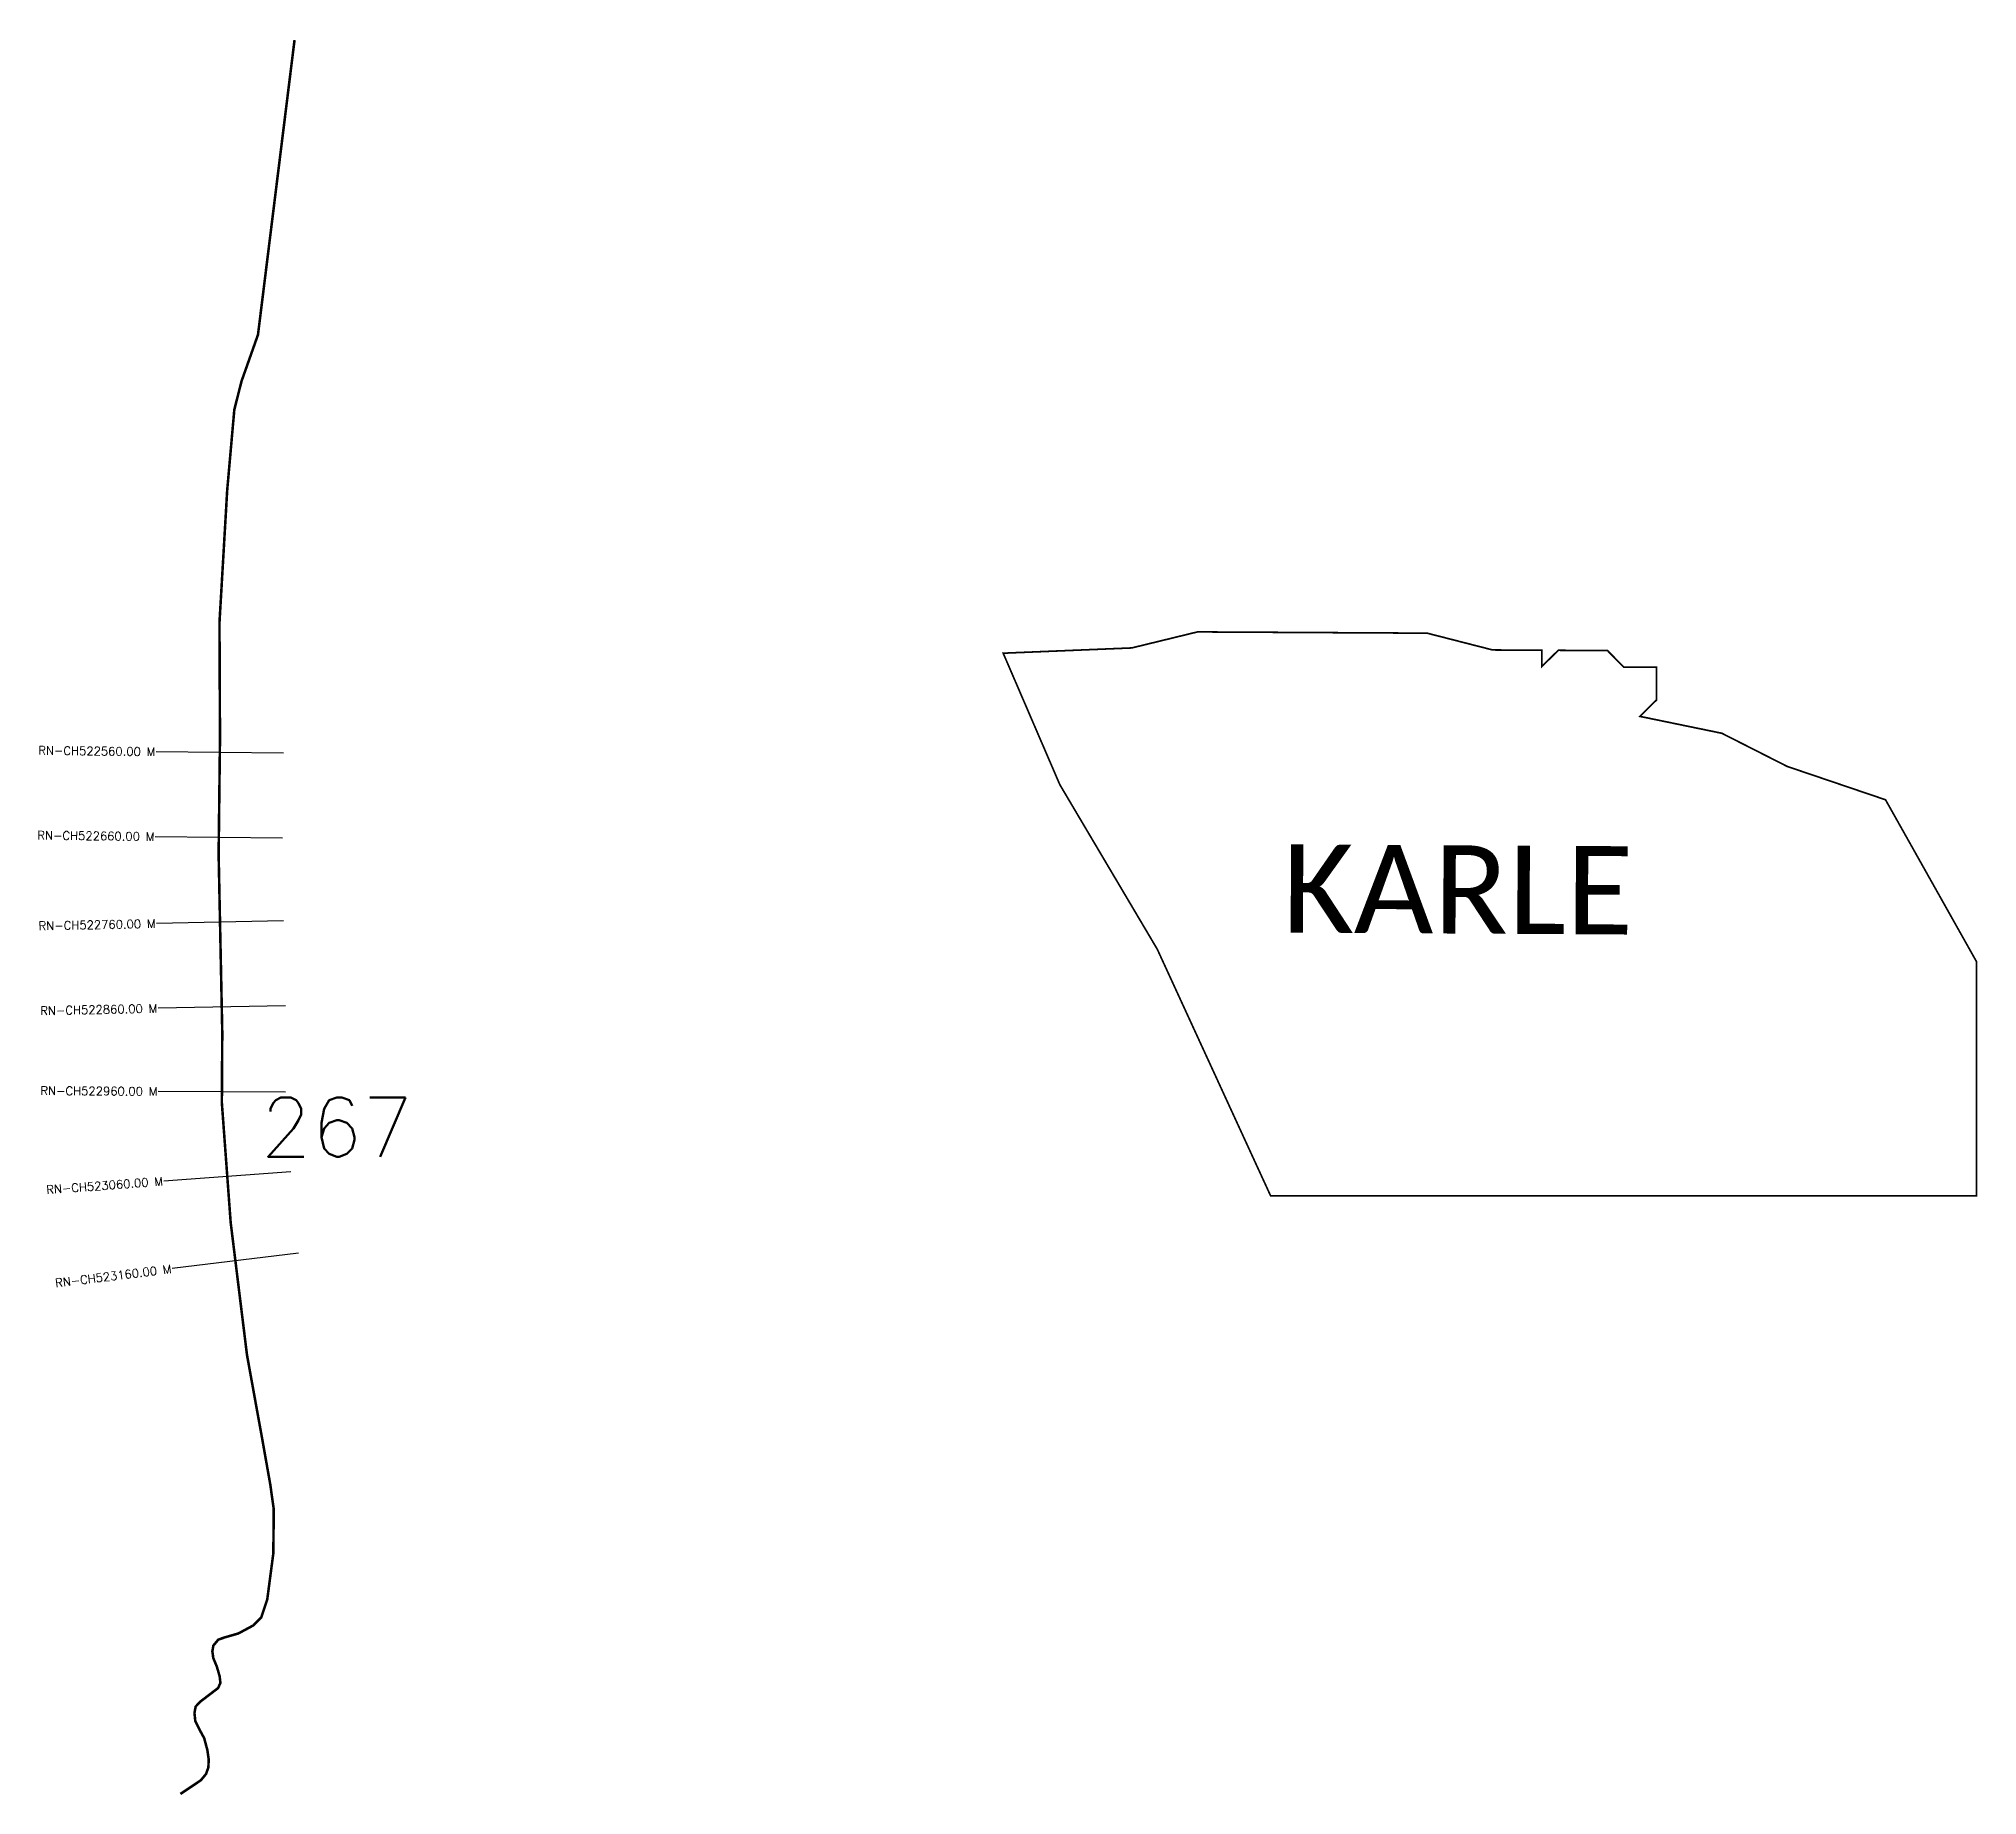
# Model space of a CAD drawing. Header units: metres. Extents: x 318159 to 320444, y 1876443 to 1878514.
import ezdxf
from ezdxf.enums import TextEntityAlignment as Align

# ---------------------------------------------------------------- set-up
doc = ezdxf.new("R2010")
doc.units = ezdxf.units.M
for name, color, linetype in [('CS', 134, 'Continuous'), ('CSMark', 6, 'Continuous'), ('NATURALLY PROTECTED', 3, 'Continuous'), ('VILLAGE NAME', 250, 'Continuous')]:
    doc.layers.add(name, color=color, linetype=linetype)
doc.styles.get("Standard").update_dxf_attribs({"font": 'simplex.shx'})

msp = doc.modelspace()

# ---------------------------------------------------------------- linework, layer by layer
at = {"color": 6, "const_width": 2, "flags": 128}
msp.add_lwpolyline([(319295.7, 1877789.3), (319447.3, 1877795.5), (319524.8, 1877814.4), (319795.6, 1877812.9), (319872.9, 1877793.1), (319930.9, 1877792.8), (319930.8, 1877773.5), (319950.2, 1877792.7), (320008.2, 1877792.4), (320027.4, 1877773), (320066.1, 1877772.7), (320065.9, 1877734), (320046.5, 1877714.8), (320143.1, 1877694.9), (320220.2, 1877655.8), (320336.1, 1877616.5), (320443.2, 1877426), (320443.2, 1877149.5), (319611.1, 1877149.5), (319477.4, 1877440.3), (319362.5, 1877634.3), (319295.7, 1877789.3)], dxfattribs=at)
at = {"layer": 'CS'}
for p, q in [((318447, 1877671.3), (318297, 1877673)), ((318447, 1877671.3), (318297, 1877673)), ((318445.8, 1877571.3), (318295.9, 1877573)), ((318445.8, 1877571.3), (318295.9, 1877573)), ((318447.2, 1877473.7), (318297.3, 1877470.6)), ((318447.2, 1877473.7), (318297.3, 1877470.6)), ((318449.3, 1877373.7), (318299.3, 1877370.7)), ((318449.3, 1877373.7), (318299.3, 1877370.7)), ((318449.5, 1877271.7), (318299.5, 1877272.7)), ((318449.5, 1877271.7), (318299.5, 1877272.7)), ((318455.6, 1877177.9), (318306, 1877166.9)), ((318455.6, 1877177.9), (318306, 1877166.9)), ((318464.8, 1877082.1), (318315.9, 1877063.8)), ((318464.8, 1877082.1), (318315.9, 1877063.8))]:
    msp.add_line(p, q, dxfattribs=at)
at = {"layer": 'NATURALLY PROTECTED', "const_width": 3, "flags": 128}
msp.add_lwpolyline([(318460.1, 1878512.1), (318417, 1878164.7), (318397.6, 1878109.9), (318389.1, 1878076.4), (318380.7, 1877981.4), (318371.6, 1877825.4), (318372.2, 1877688.8), (318370.6, 1877552.3), (318374.9, 1877341.8), (318374.4, 1877259.2), (318384.8, 1877118.2), (318404, 1876962.3), (318417.5, 1876887.7), (318421.6, 1876865.2), (318431.5, 1876809.3), (318435.6, 1876780.2), (318435.1, 1876728.2), (318427.9, 1876673.6), (318420.8, 1876652.6), (318411.7, 1876643.3), (318393.9, 1876633.7), (318378.2, 1876629.2), (318370.3, 1876626.5), (318364.4, 1876619.5), (318363.2, 1876612.6), (318364.3, 1876604.7), (318368.5, 1876594.6), (318371.8, 1876583.2), (318372.7, 1876575.2), (318369.8, 1876569.2), (318362.7, 1876563.8), (318348.7, 1876553.1), (318343.5, 1876547.5), (318342.1, 1876539.9), (318343.1, 1876530.4), (318348.1, 1876520.3), (318353.6, 1876510.2), (318357.4, 1876495.9), (318358.9, 1876485), (318358.5, 1876475.7), (318355.7, 1876468), (318349.6, 1876460.6), (318325.5, 1876444.5)], dxfattribs=at)

# ---------------------------------------------------------------- texts
at = {"insert": (318419.9, 1877265.6), "char_height": 70, "attachment_point": 1}
msp.add_mtext_dynamic_manual_height_columns('267', width=95.172, gutter_width=1, heights=[0], dxfattribs=at)
at = {"layer": 'CSMark'}
for s, rotation, p in [('RN-CH522560.00 M', 359.3215, (318296, 1877673.1)), ('RN-CH522560.00 M', 359.3215, (318296, 1877673.1)), ('RN-CH522660.00 M', 359.3215, (318294.9, 1877573.1)), ('RN-CH522660.00 M', 359.3215, (318294.9, 1877573.1)), ('RN-CH522760.00 M', 1.1708, (318296.3, 1877470.6)), ('RN-CH522760.00 M', 1.1708, (318296.3, 1877470.6)), ('RN-CH522860.00 M', 1.1708, (318298.3, 1877370.6)), ('RN-CH522860.00 M', 1.1708, (318298.3, 1877370.6)), ('RN-CH522960.00 M', 359.6289, (318298.5, 1877272.7)), ('RN-CH522960.00 M', 359.6289, (318298.5, 1877272.7)), ('RN-CH523060.00 M', 4.2074, (318305, 1877166.9)), ('RN-CH523060.00 M', 4.2074, (318305, 1877166.9)), ('RN-CH523160.00 M', 7.0279, (318314.9, 1877063.6)), ('RN-CH523160.00 M', 7.0279, (318314.9, 1877063.6))]:
    msp.add_text(s, height=10, rotation=rotation, dxfattribs=at).set_placement(p, align=Align.MIDDLE_RIGHT)
at = {"layer": 'VILLAGE NAME', "insert": (319625.4, 1877564), "char_height": 104.042, "attachment_point": 1, "rotation": 359.6762}
msp.add_mtext_dynamic_manual_height_columns('{\\fCalibri|b0|i0|c0|p34;KARLE}', width=619.922, gutter_width=520.2, heights=[0], dxfattribs=at)
msp.add_mtext_dynamic_manual_height_columns('{\\fCalibri|b0|i0|c0|p34;KARLE}', width=619.922, gutter_width=520.2, heights=[0], dxfattribs=at)

doc.saveas('drawing.dxf')
